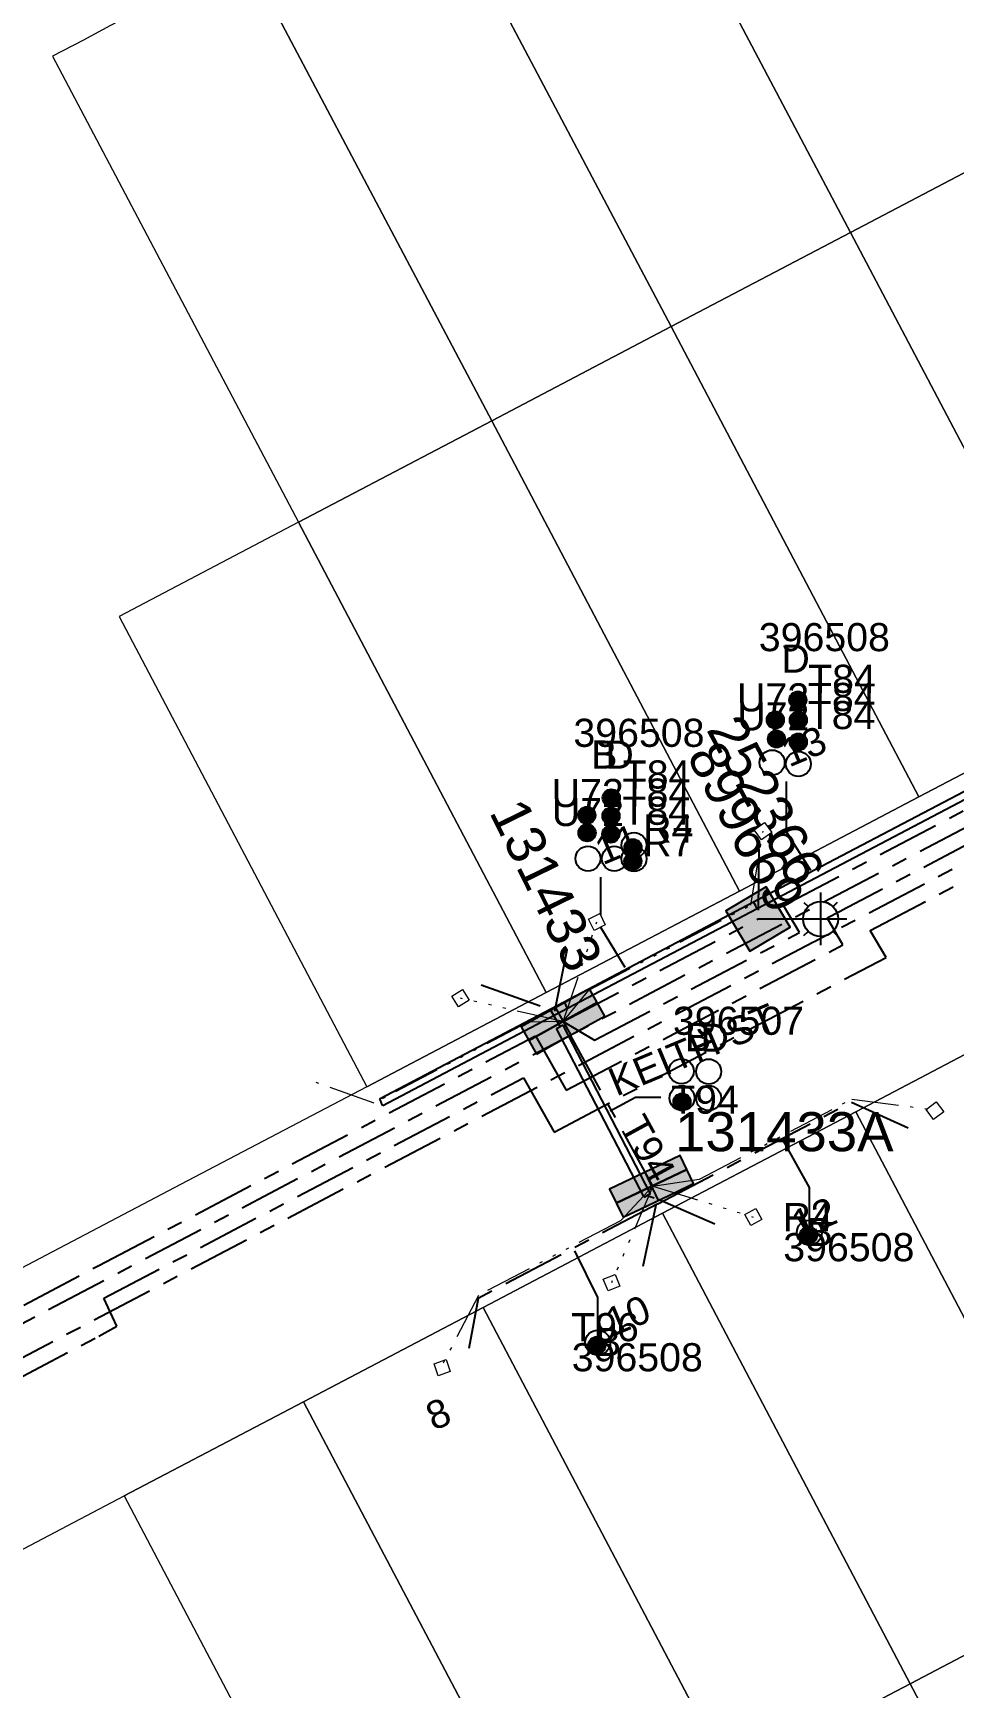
# Model space of a CAD drawing. Header units: metres. Extents: x 0 to 304202, y 0 to 6270858.
# Drawn here: x 303412.2 to 303471.1, y 6270281.1 to 6270387.1 of the extents above; entities that cross this region are included whole.
import ezdxf
from ezdxf import colors
from ezdxf.entities.mleader import LeaderData, LeaderLine
from ezdxf.enums import TextEntityAlignment as Align
from ezdxf.math import Vec2, Vec3

# ---------------------------------------------------------------- set-up
doc = ezdxf.new("R2010")
doc.units = ezdxf.units.M
doc.linetypes.add('Cable Exist UG', pattern=[7, 4, -1, 1, -1])
doc.linetypes.add('PHANTOMX2', pattern=[6.6, 3, -0.75, 0.2, -0.75, 0.2, -0.75, 0.2, -0.75])
doc.layers.get('0').update_dxf_attribs({"color": 6})
doc.layers.add('_User Miscellaneous10', color=252, linetype='Continuous', lineweight=13, plot=False, transparency=0.65)
for name, color, linetype, lineweight in [('Cadastre Developer_SP_NEW', 92, 'Continuous', 15), ('Cadastre Land Parcels_SP_EXT', 118, 'Continuous', 15), ('Cadastre Roads_SP_EXT', 218, 'Continuous', 15), ('Mains_HV_EXT', 13, 'Continuous', 25), ('Mains_LV_EXT', 163, 'Continuous', 25), ('Mains_LV_SL_EXT', 135, 'Continuous', 25), ('Services_SP_EXT', 42, 'PHANTOMX2', 20)]:
    doc.layers.add(name, color=color, linetype=linetype, lineweight=lineweight)
for name, color, linetype in [('Duct_SP_EXT', 30, 'Continuous'), ('Equip_SP_SL_EXT', 7, 'Continuous'), ('SupportsUG_SP_LV_EXT', 7, 'Continuous'), ('SupportsUG_SP_LV_SL_EXT', 7, 'Continuous'), ('Trench_SP_EXT', 7, 'Continuous')]:
    doc.layers.add(name, color=color, linetype=linetype)
doc.styles.add('COLUMN_LABEL', font='arial.ttf', dxfattribs={"height": 2})
doc.styles.add('iecARIAL', font='arial.ttf', dxfattribs={"height": 2})
doc.styles.add('POLE_LABEL', font='arial.ttf', dxfattribs={"height": 2})
doc.styles.add('SL_LABEL', font='arial.ttf', dxfattribs={"height": 2})
doc.styles.get("Standard").update_dxf_attribs({"font": 'arial.ttf'})

# ---------------------------------------------------------------- blocks, each defined once
blk = doc.blocks.new('COLUMN_EXT')
blk.add_hatch(color=256).paths.add_polyline_path([(1.5, -1.5), (1.5, 1.5), (-1.5, 1.5), (-1.5, -1.5)])
blk.add_lwpolyline([(1.5, 1.5), (-1.5, 1.5), (-1.5, -1.5), (1.5, -1.5)], close=True)
at = {"flags": 1}
blk.add_attdef('Z', (-1.81, 2.35), '', height=0.2, rotation=180, dxfattribs=at)
at = {"flags": 9}
for tag, p in [('STREETNAME', (-1.81, 1.6)), ('LOCATION', (-1.81, 1.4)), ('SUBURB', (-1.81, 1.8)), ('LEGEND', (-1.81, 1.2)), ('USAGE', (-1.81, 1)), ('NOTES', (-1.81, 2)), ('COLUMN_TYPE', (-1.81, 0.4)), ('OWNED_BY', (-1.81, 0.6)), ('STATE', (-1.81, 0.8))]:
    blk.add_attdef(tag, text='', height=0.2, rotation=180, dxfattribs=at).set_placement(p, align=Align.MIDDLE_LEFT)
for tag, style, p in [('STRUCTURE_PLANT_NUMBER', 'POLE_LABEL', (-1.81, -0.03)), ('STREET_CODE', 'COLUMN_LABEL', (-1.81, 0.2))]:
    blk.add_attdef(tag, text='', height=0.2, rotation=180, dxfattribs=dict(at, style=style)).set_placement(p, align=Align.MIDDLE_LEFT)
at = {"style": 'COLUMN_LABEL', "width": 0.9, "flags": 8}
blk.add_attdef('ASSET_NUM', text='', height=2, rotation=270, dxfattribs=at).set_placement((2, -4), align=Align.MIDDLE_LEFT)
blk = doc.blocks.new('PILLAR_EXT')
blk.add_hatch(color=256).paths.add_polyline_path([(-2.5, 1), (-2.5, -1), (2.5, -1), (2.5, 1)])
for p, q in [((-2.5, 0), (2.5, 0)), ((0, 1), (0, -1))]:
    blk.add_line(p, q)
at = {"ltscale": 10}
blk.add_line((2.5, 0), (-2.5, 0), dxfattribs=at)
blk.add_lwpolyline([(-2.5, -1), (-1.25, -1), (1.25, -1), (2.5, -1), (2.5, 1), (-2.5, 1)], close=True)
at = {"width": 0.9, "flags": 8}
blk.add_attdef('ASSET_NUM', text='', height=2, rotation=90, dxfattribs=at).set_placement((-2, 4), align=Align.MIDDLE_LEFT)
for tag, p, flags in [('OWNED_BY', (0, -0.2), 9), ('STATE', (0, -0.4), 9), ('SUPPORT_TYPE', (0, -0.6), 9), ('USAGE', (0, -0.8), 9), ('LEGEND', (0, -1), 9), ('LOCATION', (0, -1.2), 9), ('STREETNAME', (0, -1.8), 9), ('SUBURB', (0, -2), 1), ('NOTES', (0, -1.4), 9), ('PARENT', (0, -1.6), 9)]:
    blk.add_attdef(tag, p, '', height=0.2, dxfattribs=dict(flags=flags))
blk = doc.blocks.new('DUCT_EXT')
blk.add_circle((0, 0.8), 0.8)
at = {"flags": 1}
blk.add_attdef('Z', (0, 0), '', height=0.2, dxfattribs=at)
at = {"flags": 9}
for tag, p in [('DUCT_CODE', (0, 0)), ('XSECT_TYPE', (0, -0.2)), ('STATE', (0, -0.6)), ('FB_REFERENCE', (0, -0.4)), ('NOTES', (0, -0.8))]:
    blk.add_attdef(tag, text='', height=0.2, dxfattribs=at).set_placement(p, align=Align.MIDDLE_LEFT)
blk = doc.blocks.new('SL_LANTERN_EXT')
at = {"flags": 9}
for tag, p in [('LRATECODE', (-7.4, 0)), ('LOUTREACHVOCAB', (-7.2, 0)), ('LOUTREACH', (-7, 0)), ('LANTNUMBER', (-6.6, 0)), ('LNEW', (-6.4, 0)), ('LMASTVOCAB', (-6.2, 0)), ('LMAST', (-6, 0)), ('LLAMPVOCAB', (-5.8, 0)), ('LLAMP', (-5.6, 0)), ('LEXIST', (-5.4, 0)), ('LCHARGE3PERCENT', (-5.2, 0)), ('LCHARGE3', (-5, 0)), ('LCHARGE2PERCENT', (-4.8, 0)), ('LCHARGE2', (-4.6, 0)), ('LCHARGE1PERCENT', (-4.4, 0)), ('LCHARGE1', (-4.2, 0)), ('LCATEGORY', (-4, 0)), ('LBRACKETVOCAB', (-3.8, 0)), ('LBRACKET', (-3.6, 0)), ('LKINGHEIGHT', (-3.4, 0)), ('CREPLACE', (-3.2, 0)), ('CREMOVE', (-3, 0)), ('CNUMBER', (-2.8, 0)), ('CNEW', (-2.6, 0)), ('CEXIST', (-2.4, 0)), ('USAGE', (-2.2, 0)), ('STATE', (-2, 0)), ('OWNED_BY', (-1.8, 0)), ('ORIENTATION', (-1.6, 0)), ('OPERATING_VOLTAGE', (-1.4, 0)), ('NO_PHASES', (-1.2, 0)), ('LANTERN_TYPE', (-1, 0)), ('LANTERN_PURPOSE', (-0.8, 0)), ('CONTROL_TYPE', (-0.6, 0)), ('CONSTRUCTED_VOLTAGE', (-0.4, 0))]:
    blk.add_attdef(tag, text='', height=0.001, rotation=270, dxfattribs=at).set_placement(p, align=Align.MIDDLE_LEFT)
at = {"style": 'SL_LABEL', "flags": 9}
blk.add_attdef('STREET_CODE', text='', height=0.001, rotation=270, dxfattribs=at).set_placement((0, 0), align=Align.MIDDLE_LEFT)
at = {"flags": 1}
blk.add_attdef('Z', (0, 0), '', height=0.001, rotation=270, dxfattribs=at)
at = {"width": 0.9}
blk.add_attdef('LNUMBER', text='', height=1, dxfattribs=at).set_placement((7, -1), align=Align.MIDDLE_LEFT)
at = {"flags": 9}
for tag, p in [('LREMOVE', (0, -7.6)), ('LREPLACE', (0, -7.8)), ('LTYPE', (0, -8)), ('LTYPEVOCAB', (0, -8.2)), ('LEGEND', (0, -8.4)), ('SUBURB', (0, -8.6)), ('STREETNAME', (0, -8.8)), ('LOCATION', (0, -9)), ('NOTES', (0, -9.2)), ('MAINTAINED_BY', (0, -9.86))]:
    blk.add_attdef(tag, text='', height=0.001, dxfattribs=at).set_placement(p, align=Align.MIDDLE_LEFT)
blk.add_attdef('OPERATED_BY', (0, -9.61), '', height=0.001, dxfattribs=at)
at = {"transparency": 33554687}
blk.add_wipeout([(5.69, 0), (5.06, -1.06), (4, -1.69), (2.94, -1.06), (2.31, 0), (2.94, 1.06), (4, 1.69), (5.06, 1.06)], dxfattribs=at)
for p, q in [((2.94, 1.06), (3.2, 0.8)), ((4, 1.69), (4, 0)), ((5.06, 1.06), (4.8, 0.8)), ((0, 0), (4, 0)), ((2.94, -1.06), (3.2, -0.8)), ((4, 0), (5.69, 0)), ((4, 0), (4, -1.69)), ((5.06, -1.06), (4.8, -0.8))]:
    blk.add_line(p, q)
blk.add_circle((4, 0), 1.12)
blk = doc.blocks.new('CCP_EXT')
at = {"flags": 9}
for tag, p in [('STATE', (0, -1.8)), ('USAGE', (0, -1.2)), ('LEGEND', (0, -1.4)), ('LIFE_SUPPORT', (0, -1.6)), ('NOTES', (0, -2))]:
    blk.add_attdef(tag, text='', height=0.2, dxfattribs=at).set_placement(p, align=Align.MIDDLE_LEFT)
at = {"transparency": 33554687}
blk.add_wipeout([(0, 0.57), (0.57, 0), (0, -0.57), (-0.57, 0)], dxfattribs=at)
blk.add_lwpolyline([(-0.57, 0), (0, 0.57), (0.57, 0), (0, -0.57), (-0.57, 0)])
at = {"flags": 1}
blk.add_attdef('Z', (0, 0), '', height=0.2, dxfattribs=at)
at = {"flags": 9}
for tag, p in [('CCP_TYPE', (0, 0)), ('CONSTRUCTED_VOLTAGE', (0, -0.2)), ('OPERATING_VOLTAGE', (0, -0.6)), ('ORIENTATION', (0, -0.8)), ('OWNED_BY', (0, -1)), ('NO_PHASES', (0, -0.4))]:
    blk.add_attdef(tag, text='', height=0.2, dxfattribs=at).set_placement(p, align=Align.MIDDLE_LEFT)
blk = doc.blocks.new('CABLE_LARGE_EXT')
h = blk.add_hatch(color=256)
edge = h.paths.add_edge_path()
edge.add_arc((0, 0.55), 0.55, 0, 360)
blk.add_circle((0, 0.55), 0.55)
at = {"flags": 1}
blk.add_attdef('Z', (0, 0), '', height=0.2, dxfattribs=at)
at = {"flags": 9}
for tag, p in [('COND_CODE', (0, 0)), ('STATE', (0, -0.4)), ('XSECT_SIZE', (0, -0.6)), ('FB_REFERENCE', (0, -0.2)), ('NOTES', (0, -0.8))]:
    blk.add_attdef(tag, text='', height=0.2, dxfattribs=at).set_placement(p, align=Align.MIDDLE_LEFT)

msp = doc.modelspace()

# ---------------------------------------------------------------- linework, layer by layer
at = {"layer": 'Cadastre Land Parcels_SP_EXT', "linetype": 'Continuous'}
for points in [[(303476.01, 6270380.321), (303460.249, 6270410.173), (303448.772, 6270404.137), (303464.531, 6270374.291), (303476.01, 6270380.321)], [(303464.531, 6270374.291), (303448.772, 6270404.137), (303437.294, 6270398.101), (303453.05, 6270368.262), (303464.531, 6270374.291)], [(303453.05, 6270368.262), (303437.294, 6270398.101), (303436.393, 6270397.626), (303425.817, 6270392.065), (303441.57, 6270362.232), (303453.05, 6270368.262)], [(303441.57, 6270362.232), (303425.817, 6270392.065), (303417.188, 6270387.526), (303415.398, 6270386.586), (303413.457, 6270385.564), (303429.207, 6270355.739), (303441.57, 6270362.232)], [(303491.863, 6270350.222), (303476.01, 6270380.321), (303464.531, 6270374.291), (303480.384, 6270344.194), (303491.863, 6270350.222)], [(303480.384, 6270344.194), (303464.531, 6270374.291), (303453.05, 6270368.262), (303468.904, 6270338.166), (303480.384, 6270344.194)], [(303468.904, 6270338.166), (303453.05, 6270368.262), (303441.57, 6270362.232), (303457.425, 6270332.138), (303468.904, 6270338.166)], [(303457.425, 6270332.138), (303441.57, 6270362.232), (303429.207, 6270355.739), (303445.062, 6270325.646), (303457.425, 6270332.138)], [(303445.062, 6270325.646), (303429.207, 6270355.739), (303417.727, 6270349.71), (303433.583, 6270319.618), (303445.062, 6270325.646)], [(303492.189, 6270293.936), (303476.337, 6270324.037), (303464.857, 6270318.008), (303480.71, 6270287.905), (303492.189, 6270293.936)], [(303480.71, 6270287.905), (303464.857, 6270318.008), (303452.494, 6270311.514), (303468.349, 6270281.409), (303480.71, 6270287.905)], [(303468.349, 6270281.409), (303452.494, 6270311.514), (303441.014, 6270305.484), (303456.87, 6270275.378), (303468.349, 6270281.409)], [(303456.87, 6270275.378), (303441.014, 6270305.484), (303429.534, 6270299.453), (303445.391, 6270269.347), (303456.87, 6270275.378)], [(303445.391, 6270269.347), (303429.534, 6270299.453), (303418.054, 6270293.423), (303430.939, 6270268.964), (303433.912, 6270263.316), (303445.391, 6270269.347)], [(303496.483, 6270258.014), (303480.71, 6270287.905), (303468.349, 6270281.409), (303484.144, 6270251.46), (303496.483, 6270258.014)], [(303484.144, 6270251.46), (303468.349, 6270281.409), (303456.87, 6270275.378), (303472.685, 6270245.374), (303484.144, 6270251.46)]]:
    msp.add_lwpolyline(points, close=True, dxfattribs=at)
at = {"layer": 'Duct_SP_EXT'}
for p, q in [((303446.198, 6270325.038), (303446.31, 6270324.826)), ((303446.198, 6270325.038), (303446.31, 6270324.826)), ((303446.422, 6270324.614), (303446.31, 6270324.826)), ((303446.422, 6270324.614), (303446.31, 6270324.826)), ((303445.724, 6270323.334), (303445.937, 6270323.444)), ((303451.312, 6270312.55), (303445.724, 6270323.334)), ((303446.15, 6270323.555), (303445.937, 6270323.444)), ((303451.738, 6270312.771), (303446.15, 6270323.555)), ((303434.387, 6270318.826), (303434.499, 6270318.613)), ((303434.611, 6270318.401), (303434.499, 6270318.613)), ((303451.312, 6270312.55), (303451.525, 6270312.661)), ((303451.738, 6270312.771), (303451.525, 6270312.661))]:
    msp.add_line(p, q, dxfattribs=at)
for points in [[(303460.399, 6270339.15), (303460.399, 6270335.958), (303461.971, 6270333.471)], [(303448.536, 6270333.027), (303448.536, 6270329.835), (303450.091, 6270327.263)], [(303452.399, 6270318.925), (303450.774, 6270318.925), (303449.14, 6270318.061)], [(303461.901, 6270310.646), (303461.901, 6270313.175), (303460.245, 6270316.15)]]:
    msp.add_lwpolyline(points, dxfattribs=at)
at = {"layer": 'Mains_LV_EXT', "linetype": 'Cable Exist UG'}
msp.add_lwpolyline([(303451.877, 6270313.257), (303446.133, 6270323.794)], dxfattribs=at)
at = {"layer": 'Services_SP_EXT'}
msp.add_lwpolyline([(303446.133, 6270323.794), (303443.903, 6270323.755), (303443.903, 6270323.755), (303434.048, 6270318.57), (303429.768, 6270320.094)], dxfattribs=at)
at = {"layer": 'Trench_SP_EXT', "linetype": 'Cable Exist UG'}
for points in [[(303440.901, 6270326.133), (303445.609, 6270324.457), (303446.562, 6270329.199)], [(303445.308, 6270324.565), (303445.927, 6270323.498)], [(303451.256, 6270308.138), (303452.18, 6270312.446), (303456.37, 6270310.598)], [(303451.525, 6270312.661), (303451.964, 6270312.509)]]:
    msp.add_lwpolyline(points, dxfattribs=at)

# ---------------------------------------------------------------- block references
at = {"layer": 'Duct_SP_EXT'}
for p, rotation in [((303458.712, 6270340.365), 269.870614996718), ((303460.389, 6270340.274), 270.2986516065723)]:
    msp.add_blockref('DUCT_EXT', p, dxfattribs=dict(at, rotation=rotation))
for name, p in [('CABLE_LARGE_EXT', (303449.217, 6270337.554)), ('CABLE_LARGE_EXT', (303447.656, 6270336.434)), ('CABLE_LARGE_EXT', (303449.204, 6270336.394)), ('CABLE_LARGE_EXT', (303447.67, 6270335.313)), ('CABLE_LARGE_EXT', (303449.19, 6270335.233)), ('DUCT_EXT', (303450.676, 6270334.279)), ('DUCT_EXT', (303447.724, 6270333.417)), ('DUCT_EXT', (303449.419, 6270333.416)), ('DUCT_EXT', (303450.675, 6270333.401)), ('CABLE_LARGE_EXT', (303450.605, 6270334.365)), ('CABLE_LARGE_EXT', (303450.601, 6270333.492)), ('DUCT_EXT', (303453.698, 6270319.804)), ('DUCT_EXT', (303455.448, 6270319.788)), ('DUCT_EXT', (303453.746, 6270318.091)), ('CABLE_LARGE_EXT', (303453.746, 6270318.091)), ('DUCT_EXT', (303455.446, 6270318.086)), ('DUCT_EXT', (303461.89, 6270309.481)), ('CABLE_LARGE_EXT', (303461.833, 6270309.56)), ('DUCT_EXT', (303448.355, 6270302.439)), ('CABLE_LARGE_EXT', (303448.298, 6270302.517))]:
    msp.add_blockref(name, p, dxfattribs=at)
at = {"layer": 'SupportsUG_SP_LV_EXT'}
ref = msp.add_blockref('PILLAR_EXT', (303446.133, 6270323.794), dxfattribs=dict(at, rotation=29.23081481445116))
ref.add_attrib('ASSET_NUM', '131433', dxfattribs={"layer": '0', "height": 2.5, "rotation": 296.12901, "style": 'iecARIAL'}).set_placement((303447.633, 6270327.294), align=Align.MIDDLE_RIGHT)
ref = msp.add_blockref('PILLAR_EXT', (303451.798, 6270313.239), dxfattribs=dict(at, rotation=25.49279528141654))
ref.add_attrib('ASSET_NUM', '131433A', dxfattribs={"layer": '0', "height": 2.5, "style": 'iecARIAL'}).set_placement((303453.298, 6270316.739), align=Align.MIDDLE_LEFT)
at = {"layer": 'SupportsUG_SP_LV_SL_EXT'}
ref = msp.add_blockref('COLUMN_EXT', (303458.607, 6270330.356), dxfattribs=dict(at, rotation=30.68533151363471))
ref.add_attrib('ASSET_NUM', '899669', dxfattribs={"layer": '0', "height": 2.5, "rotation": 298.16055, "style": 'COLUMN_LABEL'}).set_placement((303460.607, 6270331.106), align=Align.MIDDLE_RIGHT)

# ---------------------------------------------------------------- texts
at = {"layer": 'Cadastre Land Parcels_SP_EXT'}
for s, rotation, p in [('13', 22.65134, (303460.591, 6270340.038)), ('11', 22.65261, (303448.669, 6270333.778)), ('12', 22.6591, (303461.248, 6270309.874)), ('10', 22.65687, (303449.327, 6270303.613)), ('8', 22.66037, (303437.847, 6270297.582))]:
    msp.add_text(s, height=1.8, rotation=rotation, dxfattribs=at).set_placement(p)
at = {"layer": 'Cadastre Roads_SP_EXT'}
msp.add_text('KEITH ST', height=1.8, rotation=22.6591, dxfattribs=at).set_placement((303449.538, 6270318.979))
at = {"layer": 'Duct_SP_EXT'}
for s, p in [('396508', (303458.656, 6270347.492)), ('D', (303460.106, 6270346.116)), ('T84', (303461.813, 6270344.825)), ('396508', (303446.794, 6270341.368)), ('B', (303447.935, 6270339.978)), ('D', (303448.843, 6270339.968)), ('T84', (303449.951, 6270338.701)), ('U72', (303445.402, 6270337.514)), ('T84', (303449.937, 6270337.541)), ('U72', (303445.416, 6270336.3)), ('T84', (303449.924, 6270336.38)), ('R4', (303451.261, 6270335.243)), ('R7', (303451.257, 6270334.37)), ('396507', (303453.165, 6270322.938)), ('B', (303453.929, 6270321.891)), ('D', (303454.924, 6270321.855)), ('T94', (303453.046, 6270317.891)), ('R4', (303460.182, 6270310.371)), ('B', (303461.709, 6270309.422)), ('396508', (303460.223, 6270308.446)), ('T96', (303446.647, 6270303.329)), ('B', (303448.174, 6270302.38)), ('396508', (303446.689, 6270301.403))]:
    msp.add_text(s, height=1.8, dxfattribs=at).set_placement(p)
at = {"layer": 'Mains_LV_EXT'}
msp.add_text('T94', height=1.8, rotation=298.59577, dxfattribs=at).set_placement((303449.754, 6270317.151))

# ---------------------------------------------------------------- next in the draw order: block references
at = {"layer": 'Equip_SP_SL_EXT'}
ref = msp.add_blockref('SL_LANTERN_EXT', (303458.607, 6270330.356), dxfattribs=at)
ref.add_attrib('ASSET_NUM', '252366', dxfattribs={"layer": '0', "height": 2.5, "rotation": 298.16055, "style": 'iecARIAL'}).set_placement((303460.107, 6270331.856), align=Align.BOTTOM_RIGHT)
at = {"layer": 'Services_SP_EXT'}
for p, rotation in [((303448.298, 6270330.163), 251.2308147295759), ((303439.572, 6270325.279), 347.2308145248575), ((303469.923, 6270318.084), 171.4539326388663), ((303458.306, 6270311.278), 162.8781358378449), ((303449.234, 6270307.071), 66.87813559421866), ((303438.399, 6270301.637), 64.4184647770152)]:
    msp.add_blockref('CCP_EXT', p, dxfattribs=dict(at, rotation=rotation))

# ---------------------------------------------------------------- next in the draw order: linework, layer by layer
at = {"layer": 'Duct_SP_EXT'}
for p, q in [((303458.326, 6270331.418), (303446.198, 6270325.038)), ((303458.549, 6270330.993), (303446.422, 6270324.614)), ((303458.326, 6270331.418), (303458.437, 6270331.205)), ((303458.326, 6270331.418), (303458.437, 6270331.205)), ((303458.549, 6270330.993), (303458.437, 6270331.205)), ((303458.549, 6270330.993), (303458.437, 6270331.205)), ((303446.198, 6270325.038), (303434.387, 6270318.826)), ((303446.422, 6270324.614), (303434.611, 6270318.401))]:
    msp.add_line(p, q, dxfattribs=at)
msp.add_lwpolyline([(303448.367, 6270303.604), (303448.367, 6270306.132), (303446.879, 6270309.117)], dxfattribs=at)
at = {"layer": 'Mains_LV_SL_EXT', "linetype": 'Cable Exist UG'}
msp.add_lwpolyline([(303446.133, 6270323.794), (303458.607, 6270330.356)], dxfattribs=at)
at = {"layer": 'Services_SP_EXT'}
for points in [[(303446.133, 6270323.794), (303448.298, 6270330.163)], [(303446.133, 6270323.794), (303439.572, 6270325.279)], [(303451.877, 6270313.257), (303454.856, 6270313.694), (303454.856, 6270313.694), (303464.616, 6270318.828), (303469.666, 6270318.17)], [(303451.877, 6270313.257), (303449.805, 6270311.037), (303449.805, 6270311.037), (303440.72, 6270306.259), (303438.442, 6270301.894)], [(303451.877, 6270313.257), (303449.234, 6270307.071)], [(303451.877, 6270313.257), (303458.306, 6270311.278)]]:
    msp.add_lwpolyline(points, dxfattribs=at)
at = {"layer": 'Trench_SP_EXT', "linetype": 'Cable Exist UG'}
for points in [[(303452.203, 6270312.119), (303464.594, 6270318.637), (303468.212, 6270316.981)], [(303452.203, 6270312.119), (303440.698, 6270306.067), (303440.106, 6270302.87)]]:
    msp.add_lwpolyline(points, dxfattribs=at)

# ---------------------------------------------------------------- next in the draw order: block references
at = {"layer": 'Duct_SP_EXT'}
for p, rotation in [((303460.603, 6270344.36), 270.3332864623337), ((303459.169, 6270343.093), 269.695105219387), ((303460.634, 6270343.077), 270.5168545595858), ((303459.235, 6270341.872), 269.6125983567921), ((303460.633, 6270341.677), 270.2954255337567)]:
    msp.add_blockref('CABLE_LARGE_EXT', p, dxfattribs=dict(at, rotation=rotation))
at = {"layer": 'Services_SP_EXT', "rotation": 260.5463143985305}
msp.add_blockref('CCP_EXT', (303458.929, 6270335.973), dxfattribs=at)

# ---------------------------------------------------------------- next in the draw order: texts
at = {"layer": 'Duct_SP_EXT'}
for s, p in [('U72', (303457.265, 6270343.637)), ('T84', (303461.8, 6270343.664)), ('U72', (303457.278, 6270342.424)), ('T84', (303461.786, 6270342.504))]:
    msp.add_text(s, height=1.8, dxfattribs=at).set_placement(p)

# ---------------------------------------------------------------- next in the draw order: linework, layer by layer
at = {"layer": 'Cadastre Roads_SP_EXT', "linetype": 'Continuous'}
msp.add_lwpolyline([(303405.186, 6270286.662), (303418.054, 6270293.423), (303429.534, 6270299.453), (303441.014, 6270305.484), (303452.494, 6270311.514), (303464.857, 6270318.008), (303476.336, 6270324.037), (303487.816, 6270330.067), (303499.296, 6270336.097), (303511.658, 6270342.593), (303504.225, 6270356.715), (303491.863, 6270350.222), (303480.384, 6270344.194), (303468.904, 6270338.166), (303457.425, 6270332.138), (303445.062, 6270325.646), (303433.583, 6270319.618), (303422.103, 6270313.59), (303410.625, 6270307.561), (303397.754, 6270300.802), (303387.437, 6270295.384), (303394.867, 6270281.242), (303405.186, 6270286.662)], close=True, dxfattribs=at)
at = {"layer": 'Duct_SP_EXT'}
for p, q in [((303481.327, 6270343.516), (303458.326, 6270331.418)), ((303481.55, 6270343.092), (303458.549, 6270330.993))]:
    msp.add_line(p, q, dxfattribs=at)
at = {"layer": 'Mains_HV_EXT', "linetype": 'Cable Exist UG'}
for points in [[(303411.71, 6270228.135), (303404.987, 6270240.982), (303404.212, 6270242.334), (303404.212, 6270242.334), (303389.809, 6270269.615), (303389.482, 6270270.376), (303389.482, 6270270.376), (303387.486, 6270273.847), (303390.466, 6270283.436), (303391.354, 6270286.384), (303388.432, 6270292.324), (303388.432, 6270292.324), (303505.463, 6270353.873), (303506.589, 6270354.534), (303505.919, 6270355.819)], [(303508.329, 6270355.523), (303509.213, 6270353.826), (303507.514, 6270352.758), (303507.514, 6270352.758), (303506.435, 6270352.124), (303391.092, 6270291.521), (303393.477, 6270286.598), (303392.572, 6270283.489), (303392.572, 6270283.489), (303391.937, 6270281.506), (303389.669, 6270274.192), (303391.251, 6270271.203), (303391.251, 6270271.203), (303391.579, 6270270.442), (303406.166, 6270242.925), (303406.166, 6270242.925), (303406.94, 6270241.572), (303418.13, 6270220.441), (303426.696, 6270217.569), (303426.696, 6270217.569), (303427.916, 6270218.198), (303447.957, 6270228.834)]]:
    msp.add_lwpolyline(points, dxfattribs=at)
at = {"layer": 'Mains_LV_EXT', "linetype": 'Cable Exist UG'}
for points in [[(303368.501, 6270316.604), (303369.967, 6270313.538), (303369.967, 6270313.538), (303379.474, 6270295.583), (303387.67, 6270293.042), (303396.7, 6270297.792), (303398.495, 6270294.217), (303398.495, 6270294.217), (303416.435, 6270303.653), (303417.583, 6270304.293), (303416.741, 6270306.074), (303416.741, 6270306.074), (303443.592, 6270320.194), (303445.556, 6270316.717), (303445.556, 6270316.717), (303466.797, 6270327.889), (303465.783, 6270329.606), (303465.783, 6270329.606), (303507.319, 6270351.459), (303510.317, 6270353.087), (303506.373, 6270360.517), (303505.028, 6270361.819)], [(303411.63, 6270305.645), (303416.421, 6270308.165), (303416.421, 6270308.165), (303444.369, 6270322.87), (303446.331, 6270319.39), (303446.331, 6270319.39), (303464.04, 6270328.694), (303463.024, 6270330.419), (303482.413, 6270340.618), (303484.343, 6270341.634), (303484.343, 6270341.634), (303487.415, 6270343.249), (303505.369, 6270352.693), (303508.447, 6270354.37), (303505.419, 6270360.018), (303505.11, 6270361.552)], [(303446.133, 6270323.794), (303448.144, 6270322.593), (303448.144, 6270322.593), (303461.252, 6270329.487), (303460.236, 6270331.213), (303460.236, 6270331.213), (303481.482, 6270342.389)]]:
    msp.add_lwpolyline(points, dxfattribs=at)
at = {"layer": 'Services_SP_EXT'}
msp.add_lwpolyline([(303446.133, 6270323.794), (303447.782, 6270325.792), (303447.782, 6270325.792), (303458.141, 6270331.241), (303458.929, 6270335.973)], dxfattribs=at)
at = {"layer": 'Trench_SP_EXT', "linetype": 'Cable Exist UG'}
msp.add_lwpolyline([(303458.651, 6270334.821), (303458.612, 6270330.907)], dxfattribs=at)

# ---------------------------------------------------------------- next in the draw order: leaders
at = {"layer": '_User Miscellaneous10'}
ml = msp.add_multileader_mtext('Standard', dxfattribs=at)
ml.set_content('150w MH\\P7.5m MH\\P3m OR', color=256)
ml.set_leader_properties()
ml.build(insert=Vec2(0, 0))
ml.multileader.update_dxf_attribs({"leader_type": 2, "has_text_frame": 1, "text_left_attachment_type": 2, "text_right_attachment_type": 2, "dogleg_length": 0.01, "arrow_head_size": 2.5})
ctx = ml.context
ctx.base_point, ctx.char_height, ctx.arrow_head_size, ctx.landing_gap_size, ctx.plane_origin = Vec3(303639.882, 6270501.634), 1.8, 2.5, 1, Vec3(303629.882, 6270495.007)
ctx.left_attachment, ctx.right_attachment = 2, 2
notes = []
notes.append((ctx, [(0, (0, 0, 0), (0, 0), (1, 0), 1, [])]))
ctx.mtext.insert, ctx.mtext.width, ctx.mtext.flow_direction = Vec3(303640.882, 6270506.007), 11.72163, 5
ml = msp.add_multileader_mtext('Standard', dxfattribs=at)
ml.set_content('250w HPS\\P10.5m MH\\P4.5m OR', color=256)
ml.set_leader_properties()
ml.build(insert=Vec2(0, 0))
ml.multileader.update_dxf_attribs({"leader_type": 2, "has_text_frame": 1, "text_left_attachment_type": 2, "text_right_attachment_type": 2, "dogleg_length": 0.01, "arrow_head_size": 2.5})
ctx = ml.context
ctx.base_point, ctx.char_height, ctx.arrow_head_size, ctx.landing_gap_size, ctx.plane_origin = Vec3(303640.387, 6270488.503), 1.8, 2.5, 1, Vec3(303628.371, 6270485.499)
ctx.left_attachment, ctx.right_attachment = 2, 2
notes.append((ctx, [(0, (0, 0, 0), (0, 0), (1, 0), 1, [])]))
ctx.mtext.insert, ctx.mtext.width, ctx.mtext.flow_direction = Vec3(303641.387, 6270492.892), 18.21344, 5
ml = msp.add_multileader_mtext('Standard', dxfattribs=at)
ml.set_content('250w HPS\\P10.5m MH\\P4.5m OR', color=256)
ml.set_leader_properties()
ml.build(insert=Vec2(0, 0))
ml.multileader.update_dxf_attribs({"leader_type": 2, "has_text_frame": 1, "text_left_attachment_type": 2, "text_right_attachment_type": 2, "dogleg_length": 0.01, "arrow_head_size": 2.5})
ctx = ml.context
ctx.base_point, ctx.char_height, ctx.arrow_head_size, ctx.landing_gap_size, ctx.plane_origin = Vec3(303665.371, 6270441.11), 1.8, 2.5, 1, Vec3(303655.371, 6270434.499)
ctx.left_attachment, ctx.right_attachment = 2, 2
notes.append((ctx, [(0, (0, 0, 0), (0, 0), (1, 0), 1, [])]))
ctx.mtext.insert, ctx.mtext.width, ctx.mtext.flow_direction = Vec3(303666.371, 6270445.499), 18.21344, 5
ml = msp.add_multileader_mtext('Standard', dxfattribs=at)
ml.set_content('250w HPS\\P10.5m MH\\P4.5m OR', color=256)
ml.set_leader_properties()
ml.build(insert=Vec2(0, 0))
ml.multileader.update_dxf_attribs({"leader_type": 2, "has_text_frame": 1, "text_left_attachment_type": 2, "text_right_attachment_type": 2, "dogleg_length": 0.01, "arrow_head_size": 2.5})
ctx = ml.context
ctx.base_point, ctx.char_height, ctx.arrow_head_size, ctx.landing_gap_size, ctx.plane_origin = Vec3(303690.856, 6270390.417), 1.8, 2.5, 1, Vec3(303680.856, 6270385.477)
ctx.left_attachment, ctx.right_attachment = 2, 2
notes.append((ctx, [(0, (0, 0, 0), (0, 0), (1, 0), 1, [])]))
ctx.mtext.insert, ctx.mtext.width, ctx.mtext.flow_direction = Vec3(303691.856, 6270396.477), 12.62441, 5
ml = msp.add_multileader_mtext('Standard', dxfattribs=at)
ml.set_content('150w MH\\P7.5m MH\\P3m OR', color=256)
ml.set_leader_properties()
ml.build(insert=Vec2(0, 0))
ml.multileader.update_dxf_attribs({"leader_type": 2, "has_text_frame": 1, "text_left_attachment_type": 2, "text_right_attachment_type": 2, "dogleg_length": 0.01, "arrow_head_size": 2.5})
ctx = ml.context
ctx.base_point, ctx.char_height, ctx.arrow_head_size, ctx.landing_gap_size, ctx.plane_origin = Vec3(303704.371, 6270377.126), 1.8, 2.5, 1, Vec3(303694.371, 6270370.499)
ctx.left_attachment, ctx.right_attachment = 2, 2
notes.append((ctx, [(0, (0, 0, 0), (0, 0), (1, 0), 1, [])]))
ctx.mtext.insert, ctx.mtext.width, ctx.mtext.flow_direction = Vec3(303705.371, 6270381.499), 11.72163, 5
for ctx, leaders in notes:
    for number, flags, end, landing, length, lines in leaders:
        leader = LeaderData()
        leader.index, (leader.has_last_leader_line, leader.has_dogleg_vector, leader.attachment_direction) = number, flags
        leader.last_leader_point, leader.dogleg_vector, leader.dogleg_length = Vec3(end), Vec3(landing), length
        for number, points, colour, breaks in lines:
            line = LeaderLine()
            line.index, line.vertices, line.color, line.breaks = number, Vec3.list(points), colors.encode_raw_color(colour), breaks
            leader.lines.append(line)
        ctx.leaders.append(leader)

# ---------------------------------------------------------------- next in the draw order: leaders
at = {"layer": 'Cadastre Developer_SP_NEW'}
ml = msp.add_multileader_mtext('Standard', dxfattribs=at)
ml.set_content('{\\C7;CONSTRUCTED UNDER URS16232}', color=256)
ml.set_leader_properties()
ml.build(insert=Vec2(0, 0))
ml.multileader.update_dxf_attribs({"leader_type": 2, "has_text_frame": 1, "text_left_attachment_type": 2, "text_right_attachment_type": 2, "dogleg_length": 0.01})
ctx = ml.context
ctx.base_point, ctx.char_height, ctx.plane_origin, ctx.plane_x_axis, ctx.plane_y_axis = Vec3(303652.039, 6270457.854), 1.8, Vec3(304505.856, 6271177.178), Vec3(0.8848718, 0.4658345), Vec3(-0.4658345, 0.8848718)
ctx.left_attachment, ctx.right_attachment, ctx.text_align_type = 2, 2, 1
notes = []
notes.append((ctx, [(0, (0, 0, 0), (0, 0), (1, 0), 1, [])]))
ctx.mtext.insert, ctx.mtext.text_direction, ctx.mtext.rotation, ctx.mtext.width, ctx.mtext.alignment, ctx.mtext.flow_direction = Vec3(303662.23, 6270465.985), Vec3(0.8848718, 0.4658345), 0.4845775, 21.76031, 2, 5
ctx.mtext.has_bg_fill, ctx.mtext.bg_color, ctx.mtext.bg_scale_factor, ctx.mtext.bg_transparency, ctx.mtext.use_window_bg_color = 1, -1073741824, 2, 0, 1
for ctx, leaders in notes:
    for number, flags, end, landing, length, lines in leaders:
        leader = LeaderData()
        leader.index, (leader.has_last_leader_line, leader.has_dogleg_vector, leader.attachment_direction) = number, flags
        leader.last_leader_point, leader.dogleg_vector, leader.dogleg_length = Vec3(end), Vec3(landing), length
        for number, points, colour, breaks in lines:
            line = LeaderLine()
            line.index, line.vertices, line.color, line.breaks = number, Vec3.list(points), colors.encode_raw_color(colour), breaks
            leader.lines.append(line)
        ctx.leaders.append(leader)

# ---------------------------------------------------------------- next in the draw order: leaders
ml = msp.add_multileader_mtext('Standard', dxfattribs=at)
ml.set_content('{\\C7;CONSTRUCTED UNDER URS18369}', color=256)
ml.set_leader_properties()
ml.build(insert=Vec2(0, 0))
ml.multileader.update_dxf_attribs({"leader_type": 2, "has_text_frame": 1, "text_left_attachment_type": 2, "text_right_attachment_type": 2, "dogleg_length": 0.01})
ctx = ml.context
ctx.base_point, ctx.char_height, ctx.plane_origin, ctx.plane_x_axis, ctx.plane_y_axis = Vec3(303910.719, 6270584.601), 1.8, Vec3(305059.721, 6271101.545), Vec3(0.8878186, 0.4601935), Vec3(-0.4601935, 0.8878186)
ctx.left_attachment, ctx.right_attachment, ctx.text_align_type = 2, 2, 1
notes = []
notes.append((ctx, [(0, (0, 0, 0), (0, 0), (1, 0), 1, [])]))
ctx.mtext.insert, ctx.mtext.text_direction, ctx.mtext.rotation, ctx.mtext.width, ctx.mtext.alignment, ctx.mtext.flow_direction = Vec3(303920.971, 6270592.672), Vec3(0.8878186, 0.4601935), 0.4782132, 23.5182, 2, 5
ctx.mtext.has_bg_fill, ctx.mtext.bg_color, ctx.mtext.bg_scale_factor, ctx.mtext.bg_transparency, ctx.mtext.use_window_bg_color = 1, -1073741824, 2, 0, 1
for ctx, leaders in notes:
    for number, flags, end, landing, length, lines in leaders:
        leader = LeaderData()
        leader.index, (leader.has_last_leader_line, leader.has_dogleg_vector, leader.attachment_direction) = number, flags
        leader.last_leader_point, leader.dogleg_vector, leader.dogleg_length = Vec3(end), Vec3(landing), length
        for number, points, colour, breaks in lines:
            line = LeaderLine()
            line.index, line.vertices, line.color, line.breaks = number, Vec3.list(points), colors.encode_raw_color(colour), breaks
            leader.lines.append(line)
        ctx.leaders.append(leader)

# ---------------------------------------------------------------- next in the draw order: leaders
ml = msp.add_multileader_mtext('Standard', dxfattribs=at)
ml.set_content('{\\C7;CONSTRUCTED UNDER URS18369}', color=256)
ml.set_leader_properties()
ml.build(insert=Vec2(0, 0))
ml.multileader.update_dxf_attribs({"leader_type": 2, "has_text_frame": 1, "text_left_attachment_type": 2, "text_right_attachment_type": 2, "dogleg_length": 0.01})
ctx = ml.context
ctx.base_point, ctx.char_height, ctx.plane_origin, ctx.plane_x_axis, ctx.plane_y_axis = Vec3(303792.046, 6270524.313), 1.8, Vec3(304941.048, 6271041.257), Vec3(0.8878186, 0.4601935), Vec3(-0.4601935, 0.8878186)
ctx.left_attachment, ctx.right_attachment, ctx.text_align_type = 2, 2, 1
notes = []
notes.append((ctx, [(0, (0, 0, 0), (0, 0), (1, 0), 1, [])]))
ctx.mtext.insert, ctx.mtext.text_direction, ctx.mtext.rotation, ctx.mtext.width, ctx.mtext.alignment, ctx.mtext.flow_direction = Vec3(303802.299, 6270532.384), Vec3(0.8878186, 0.4601935), 0.4782132, 23.5182, 2, 5
ctx.mtext.has_bg_fill, ctx.mtext.bg_color, ctx.mtext.bg_scale_factor, ctx.mtext.bg_transparency, ctx.mtext.use_window_bg_color = 1, -1073741824, 2, 0, 1
for ctx, leaders in notes:
    for number, flags, end, landing, length, lines in leaders:
        leader = LeaderData()
        leader.index, (leader.has_last_leader_line, leader.has_dogleg_vector, leader.attachment_direction) = number, flags
        leader.last_leader_point, leader.dogleg_vector, leader.dogleg_length = Vec3(end), Vec3(landing), length
        for number, points, colour, breaks in lines:
            line = LeaderLine()
            line.index, line.vertices, line.color, line.breaks = number, Vec3.list(points), colors.encode_raw_color(colour), breaks
            leader.lines.append(line)
        ctx.leaders.append(leader)

doc.saveas('drawing.dxf')
